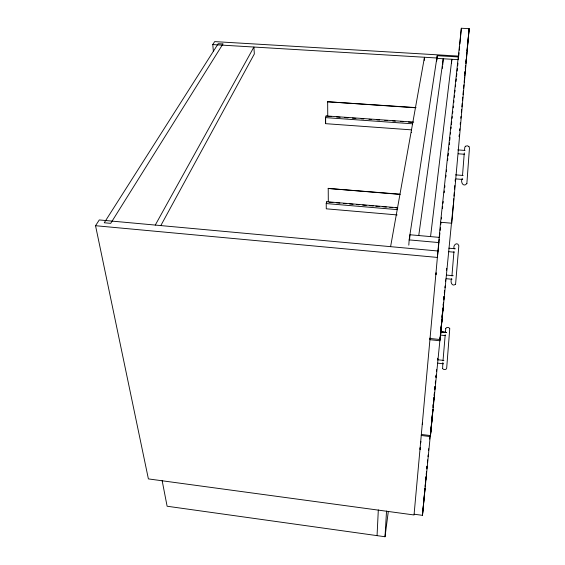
<?xml version="1.0" encoding="UTF-8"?>
<svg xmlns="http://www.w3.org/2000/svg" width="565" height="565" viewBox="0 0 565 565"><rect width="100%" height="100%" fill="white"/><g stroke="black" fill="none" stroke-linecap="round" stroke-linejoin="round"><path stroke-width="0.85" d="M377.06 535.634L378.317 509.92M162.141 480.582L167.113 506.233L385.026 536.75L386.531 511.035M408.806 245.154L409.145 239.892L437.211 55.695L458.611 56.966M409.646 239.129L409.929 234.757L439.429 237.399L439.895 233.02M424.266 60.398L424.477 57.263L390.592 246.665M436.597 60.985L436.802 58.379L458.328 59.664L458.469 58.315M436.872 60.095L437.211 55.695M453.257 204.834L440.107 339.544L430.043 338.47M453.398 203.082L453.744 198.703M453.956 196.076L454.232 192.573M454.514 189.07L454.79 185.567M455.143 181.188L455.284 179.437M462.297 178.25C460.115 181.838 463.364 187.806 466.86 183.59M462.502 175.63L464.282 152.917M464.486 150.297L464.833 147.14L465.546 146.25M442.459 68.351L442.6 66.606M442.748 64.862L443.243 58.76L418.75 235.548M451.725 278.609C449.945 281.462 451.774 287.119 455.567 284.322M451.936 275.988L453.949 251.51M454.168 248.89C452.431 245.097 457.586 241.297 458.837 245.789L455.574 284.315M442.854 362.582L442.621 368.606M443.002 360.844L445.213 334.798M445.432 332.192L445.729 328.724M440.813 331.139L430.466 435.573L421.342 434.457M440.961 329.388L441.343 325.009M441.569 322.382L441.795 319.755M442.091 316.252L442.317 313.624M451.47 63.64L451.852 59.276L430.551 236.601M431.766 420.77L422.458 515.337L414.117 514.207M431.921 419.018L432.317 414.625M432.472 412.867L432.783 409.35M433.094 405.84L433.249 404.081M433.638 399.688L433.8 397.93M440.573 222.25L451.788 223.224L469.155 28.681L461.344 28.25L440.573 222.25L414.039 514.969L148.397 478.908L95.542 225.71L99.278 219.94L438.059 251.015M420.07 449.33L420.226 447.572M422.33 424.428L422.486 422.641M420.183 449.267L420.339 447.536M438.405 247.788L439.245 239.122M441.42 325.009L439.987 340.773L429.93 339.706L430.113 337.948M441.583 323.258L441.901 319.755M442.141 317.127L442.459 313.624M442.699 310.997L442.939 308.37M443.257 304.867L443.497 302.24M443.815 298.737L443.97 296.985M444.373 292.606L444.528 290.855M441.95 319.331L441.548 323.724L442.487 314.076M442.105 317.572L442.43 314.062M442.67 311.421L442.988 307.911M443.228 305.27L443.469 302.635M443.786 299.118L444.026 296.484M444.344 292.974L444.507 291.215M458.822 55.412L459.063 52.778M459.31 50.151L459.635 46.648M459.882 44.021L461.344 28.25M424.979 488.139L422.458 515.337L425.014 488.167M425.141 486.38L425.551 481.994M425.713 480.243L426.038 476.733M426.278 474.099L426.526 471.464M426.85 467.961L427.013 466.203M427.423 461.817L427.585 460.065M432.38 414.661L430.368 436.59L421.25 435.474M432.486 413.658L432.889 409.279M433.051 407.52L433.433 403.262M433.616 401.39L433.934 397.88M434.181 395.253L434.421 392.618M434.746 389.116L434.986 386.481M435.311 382.978L435.467 381.227M435.869 376.841L436.032 375.089M425.184 486.416L425.593 482.03M425.763 480.278L426.088 476.775M426.257 475.017L426.582 471.514M426.836 468.886L427.084 466.252M427.408 462.749L427.663 460.122M427.988 456.612L428.157 454.86M428.567 450.482L428.736 448.73M429.64 439.083L429.81 437.331M430.466 435.573L432.366 415.36M432.529 413.601L432.945 409.208M433.108 407.45L433.44 403.933M433.602 402.174L434.012 397.781M434.181 396.023L434.513 392.506M434.76 389.871L435.085 386.354M435.333 383.72L435.58 381.078M435.912 377.568L436.081 375.81M436.491 371.41L436.653 369.658M437.564 359.99L437.727 358.231M442.656 312.318L443.066 307.932M443.228 306.173L443.553 302.663M443.8 300.029L444.132 296.512M444.38 293.878L444.62 291.243M444.952 287.733L445.114 285.975M445.524 281.582L445.686 279.83M446.59 270.169L446.76 268.41M459.063 136.688L459.225 134.936M459.642 130.543L459.804 128.785M460.214 124.399L460.376 122.64M460.786 118.247L460.948 116.496M461.365 112.103L461.605 109.469M461.852 106.834L462.184 103.317M462.431 100.683L462.756 97.173M463.003 94.539L463.328 91.029M463.575 88.394L463.907 84.877M464.155 82.243L464.564 77.857M464.727 76.098L465.136 71.706M465.299 69.954L465.708 65.561M465.878 63.803L469.155 28.681L466.994 50.603M464.741 73.401L464.91 71.642M465.256 68.139L465.518 65.505M465.864 62.002L466.125 59.367M466.386 56.74L466.732 53.23M422.359 424.336L422.528 422.648M420.72 442.946L420.883 441.35M440.17 230.393L440.453 227.766M440.827 224.263L441.011 222.511M441.385 219.008L441.569 217.257M442.501 208.506L442.685 206.755M443.059 203.252L443.243 201.5M444.175 192.743L444.365 190.991M444.733 187.495L444.923 185.744M445.849 176.986L446.039 175.235M446.414 171.732L446.597 169.98M447.621 160.354L447.805 158.603M448.087 155.975L448.363 153.348M448.737 149.845L448.921 148.094M449.295 144.591L449.486 142.839M449.761 140.212L450.044 137.585M450.411 134.089L450.602 132.337M450.969 128.834L451.16 127.083M451.435 124.455L451.718 121.828M452.092 118.325L452.275 116.574M452.65 113.071L452.833 111.319M453.208 107.823L453.391 106.072M453.766 102.569L453.949 100.817M454.324 97.314L454.507 95.563M454.882 92.06L455.065 90.308M455.439 86.805L455.63 85.054M455.997 81.551L456.28 78.931M456.555 76.303L456.838 73.676M457.113 71.049L457.396 68.421M457.678 65.794L457.954 63.167M438.426 247.512L437.374 257.428L95.542 225.71M385.026 536.75L388.317 511.431M466.867 183.576L469.459 148.03L468.908 146.497M445.729 328.71C446.152 326.874 449.217 327.015 449.747 328.724M397.139 214.933L326.273 208.817L326.231 203.555L326.775 201.712L397.753 207.758M326.323 203.555L326.775 201.712M400.006 194.198L328.159 188.449L399.971 194.402M411.285 129.844L325.574 123.671L325.525 117.612L326.111 115.917L413.721 122.111M416.059 107.611L327.594 101.757L415.148 107.746M160.778 225.64L254.335 53.958L253.911 47.043L155.262 225.082M213.408 51.599L212.758 44.571L214.679 41.605L458.759 56.105M465.553 146.243L467.29 145.77L468.908 146.497M212.758 44.571L437.289 58.026M328.738 116.454L331.365 116.644M336.62 117.012L340.13 117.266M344.509 117.576L348.012 117.824M352.391 118.134L355.894 118.382M361.148 118.749L363.775 118.94M369.03 119.307L371.657 119.498M376.911 119.865L379.539 120.055M384.793 120.423L387.421 120.613M392.682 120.988L395.309 121.171M400.564 121.546L403.191 121.729M408.446 122.104L411.949 122.351M325.525 117.612L412.535 123.799M457.798 149.909L465.044 150.452M458.229 153.793L464.67 154.28M455.545 174.86L463.116 175.461M455.997 178.914L462.728 179.451M329.409 202.249L332.912 202.545M336.415 202.842L339.918 203.146M343.421 203.442L346.055 203.668M349.558 203.965L353.061 204.262M356.564 204.558L359.192 204.784M362.695 205.081L366.205 205.385M369.708 205.681L373.211 205.978M375.838 206.204L379.341 206.5M382.844 206.797L386.347 207.101M389.857 207.397L392.484 207.623M395.987 207.92L397.739 208.068M326.231 203.555L397.421 209.636M409.145 239.892L438.878 242.576M448.857 248.19L455.369 248.784M448.518 251.679L454.211 252.202M446.428 275.063L453.201 275.713M446.075 278.686L452 279.258M440.573 331.86L446.421 332.467M440.241 335.059L445.277 335.596M437.995 359.792L443.921 360.442M437.677 363.14L443.61 363.796M442.642 368.627C443.539 369.955 446.258 370.004 446.675 368.26L449.747 328.738M326.111 115.917L326.111 116.27M325.624 117.689L325.666 123.029M327.658 101.573L327.757 116.39M328.223 188.244L328.307 201.882M411.468 132.443A0.819 0.403 2.3 0 1 411.624 132.252M411.588 130.656A0.826 0.403 2.3 0 1 411.581 130.55M436.067 272.952L435.905 274.71L436.116 272.994M441.392 325.482L440.107 339.544L441.42 325.489M222.928 43.978L110.698 223.359L104.257 222.765L218.217 43.696L222.928 43.978M446.265 332.453L440.552 331.853L446.279 332.453"/></g></svg>
